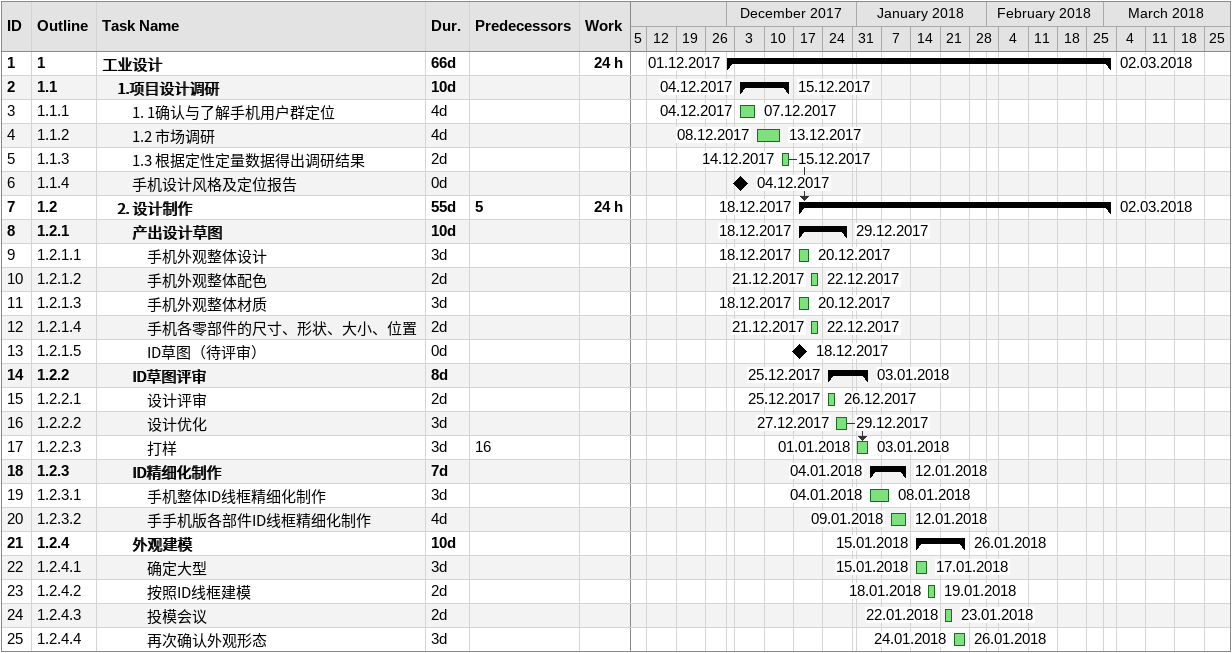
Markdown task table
| ID | WBS | Task | Duration | Start | Finish | Predecessors | Work (h) |
|---|---|---|---|---|---|---|---|
| 1 | 1 | **工业设计** | 66d | 2017-12-01 | 2018-03-02 |  | 24 |
| 2 | 1.1 | **1.项目设计调研** | 10d | 2017-12-04 | 2017-12-15 |  |  |
| 3 | 1.1.1 | 1. 1确认与了解手机用户群定位 | 4d | 2017-12-04 | 2017-12-07 |  |  |
| 4 | 1.1.2 | 1.2 市场调研 | 4d | 2017-12-08 | 2017-12-13 |  |  |
| 5 | 1.1.3 | 1.3 根据定性定量数据得出调研结果 | 2d | 2017-12-14 | 2017-12-15 |  |  |
| 6 | 1.1.4 | 手机设计风格及定位报告 | 0d | 2017-12-04 | 2017-12-04 |  |  |
| 7 | 1.2 | **2. 设计制作** | 55d | 2017-12-18 | 2018-03-02 | 5 | 24 |
| 8 | 1.2.1 | **产出设计草图** | 10d | 2017-12-18 | 2017-12-29 |  |  |
| 9 | 1.2.1.1 | 手机外观整体设计 | 3d | 2017-12-18 | 2017-12-20 |  |  |
| 10 | 1.2.1.2 | 手机外观整体配色 | 2d | 2017-12-21 | 2017-12-22 |  |  |
| 11 | 1.2.1.3 | 手机外观整体材质 | 3d | 2017-12-18 | 2017-12-20 |  |  |
| 12 | 1.2.1.4 | 手机各零部件的尺寸、形状、大小、位置 | 2d | 2017-12-21 | 2017-12-22 |  |  |
| 13 | 1.2.1.5 | ID草图（待评审） | 0d | 2017-12-18 | 2017-12-18 |  |  |
| 14 | 1.2.2 | **ID草图评审** | 8d | 2017-12-25 | 2018-01-03 |  |  |
| 15 | 1.2.2.1 | 设计评审 | 2d | 2017-12-25 | 2017-12-26 |  |  |
| 16 | 1.2.2.2 | 设计优化 | 3d | 2017-12-27 | 2017-12-29 |  |  |
| 17 | 1.2.2.3 | 打样 | 3d | 2018-01-01 | 2018-01-03 | 16 |  |
| 18 | 1.2.3 | **ID精细化制作** | 7d | 2018-01-04 | 2018-01-12 |  |  |
| 19 | 1.2.3.1 | 手机整体ID线框精细化制作 | 3d | 2018-01-04 | 2018-01-08 |  |  |
| 20 | 1.2.3.2 | 手手机版各部件ID线框精细化制作 | 4d | 2018-01-09 | 2018-01-12 |  |  |
| 21 | 1.2.4 | **外观建模** | 10d | 2018-01-15 | 2018-01-26 |  |  |
| 22 | 1.2.4.1 | 确定大型 | 3d | 2018-01-15 | 2018-01-17 |  |  |
| 23 | 1.2.4.2 | 按照ID线框建模 | 2d | 2018-01-18 | 2018-01-19 |  |  |
| 24 | 1.2.4.3 | 投模会议 | 2d | 2018-01-22 | 2018-01-23 |  |  |
| 25 | 1.2.4.4 | 再次确认外观形态 | 3d | 2018-01-24 | 2018-01-26 |  |  |
